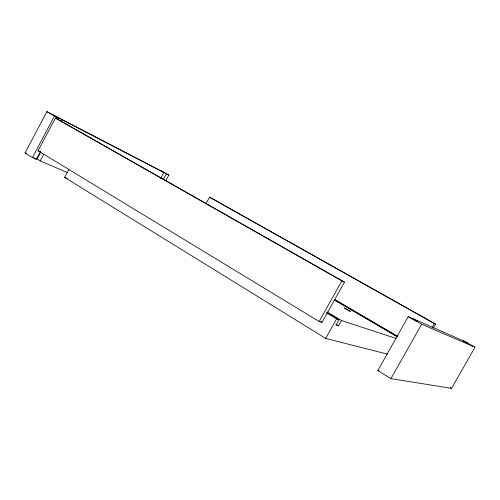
<?xml version="1.0" encoding="UTF-8"?>
<svg xmlns="http://www.w3.org/2000/svg" width="500" height="500" viewBox="0 0 500 500"><rect width="100%" height="100%" fill="white"/><g stroke="black" fill="none" stroke-linecap="round" stroke-linejoin="round"><path stroke-width="0.75" d="M40.381 151.669L36.362 159.244L32.45 157.569L25 152.975L46.9 111.65L168.875 175.037L165.931 180.481M32.45 157.569L54.519 115.975L46.9 111.65M38.069 150.775L55.45 118.031L344.456 282.081L321.981 322.369L319.181 321.525L38.069 150.775L40.856 152.019M57.569 119.3L58.3 117.925L55.125 116.125L163.894 172.463L160.613 178.531M40.75 152.175L37.125 159L40.225 160.906L67.481 172.606M58.144 119.425L58.869 118.056M40.225 160.906L43.856 154.062M61.306 121.225L62.038 119.856M387.481 354.15L325.675 338.406L64.612 177.4L68.881 169.4M163.069 179.913L166.4 173.756L168.875 175.037M205.781 204.044L209.519 197.188L211.737 198.325L435.65 324.137L433.344 328.206M319.181 321.525L341.85 280.875L344.456 282.081M325.675 338.406L336.575 318.913L339.05 319.725L336.044 325.1L338.506 325.856L341.488 320.525L396.131 338.45M377.819 370.562L408.244 316.619L415.744 320.613L417.644 321.444L412.15 318.331L462.144 340.288L467.706 343.275L463.306 340.794L464.45 341.3L475 347.231L451.556 388.35L390.925 378.644L377.819 370.562L379.3 370.831M390.925 378.644L421.681 324.237L475 347.231M432.144 327.562L434.406 323.562L435.65 324.137M64.612 177.4L67.481 178.606M25 152.975L26.425 153.588M54.519 115.975L58.3 117.925M209.519 197.188L434.406 323.562M166.4 173.756L161.044 170.863L163.894 172.463M408.244 316.619L421.681 324.237M55.45 118.031L341.85 280.875M334.525 299.381L397.85 336.419M334.525 299.738L397.069 336.337M334.281 299.962L397.587 337.019M327.406 312.119L341.488 320.525M326.981 312.512L339.05 319.725M326.519 312.9L336.575 318.913M450.262 387.575L451.556 388.35M335.831 324.244L338.506 325.856M320.644 321.556L321.981 322.369M33.875 157.713L36.362 159.244M350.306 311.381L344.406 308.044L350.306 311.381"/></g></svg>
